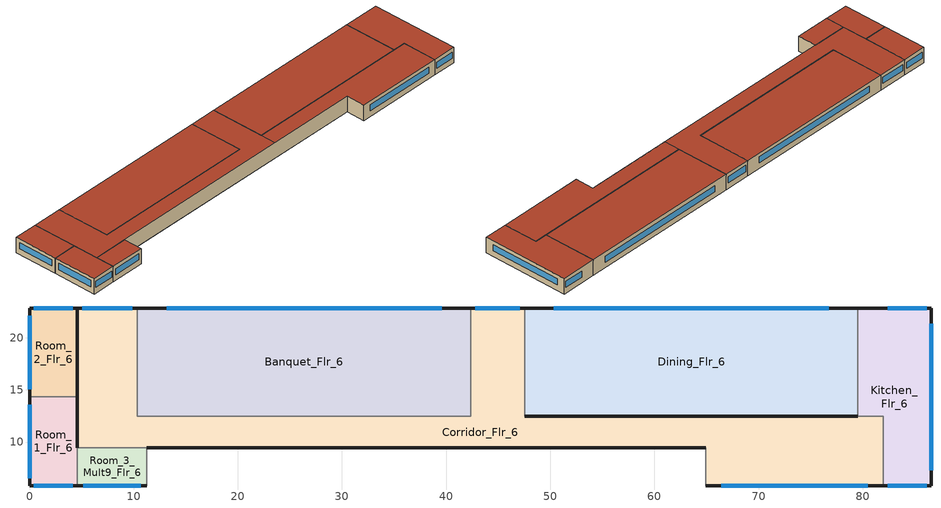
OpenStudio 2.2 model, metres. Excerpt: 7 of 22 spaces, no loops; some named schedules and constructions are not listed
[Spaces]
Room_2_Flr_6
 floor adiabatic (Typical Interior Wall): 4.57,22.86 4.57,14.33 0,14.33 0,22.86 z16.15
 wall outside: 4.57,22.86 0,22.86 0,14.33 z16.15:19.2
 wall to Room_1_Flr_6: 0,14.33 4.57,14.33 z16.15:19.2
 wall adiabatic (Typical Interior Wall): 4.57,14.33 4.57,22.86 z16.15:19.2
 window: 0,22.11 0,15.07 / 4.17,22.86 0.4,22.86 z17.26:18.48
 roof outside: 4.57,14.33 4.57,22.86 0,22.86 0,14.33 z19.2
Banquet_Flr_6
 floor adiabatic (Typical Interior Wall): 42.37,22.86 42.37,12.5 10.36,12.5 10.36,22.86 z16.15
 wall outside: 42.37,22.86 10.36,22.86 z16.15:19.2
 wall to Corridor_Flr_6: 10.36,22.86 10.36,12.5 42.37,12.5 42.37,22.86 z16.15:19.2
 window: 39.57,22.86 13.16,22.86 z17.26:18.48
 roof outside: 42.37,12.5 42.37,22.86 10.36,22.86 10.36,12.5 z19.2
Corridor_Flr_6
 floor adiabatic (Typical Interior Wall): 47.55,22.86 47.55,12.5 81.99,12.5 81.99,5.79 64.92,5.79 64.92,9.45 4.57,9.45 4.57,22.86 10.36,22.86 10.36,12.5 42.37,12.5 42.37,22.86 z16.15
 wall outside: 64.92,5.79 81.99,5.79 / 47.55,22.86 42.37,22.86 / 10.36,22.86 4.57,22.86 4.57,14.33 / 11.28,9.45 64.92,9.45 / 79.55,12.5 47.55,12.5 z16.15:19.2
 wall adiabatic (Typical Interior Wall): 4.57,14.33 4.57,9.45 11.28,9.45 / 81.99,12.5 79.55,12.5 / 64.92,9.45 64.92,5.79 z16.15:19.2
 wall to Kitchen_Flr_6: 81.99,5.79 81.99,12.5 z16.15:19.2
 wall to Dining_Flr_6: 47.55,12.5 47.55,22.86 z16.15:19.2
 window: 66.42,5.79 80.5,5.79 / 47.09,22.86 42.82,22.86 / 9.86,22.86 5.08,22.86 z17.26:18.48
 roof outside: 81.99,5.79 81.99,12.5 47.55,12.5 47.55,9.45 64.92,9.45 64.92,5.79 z19.2; 47.55,9.45 47.55,22.86 42.37,22.86 42.37,12.5 10.36,12.5 10.36,22.86 4.57,22.86 4.57,9.45 z19.2
Room_3_Mult9_Flr_6
 floor adiabatic (Typical Interior Wall): 11.28,9.45 11.28,5.79 4.57,5.79 4.57,9.45 z16.15
 wall outside: 4.57,5.79 11.28,5.79 z16.15:19.2
 wall adiabatic (Typical Interior Wall): 11.28,5.79 11.28,9.45 4.57,9.45 4.57,5.79 z16.15:19.2
 window: 5.16,5.79 10.69,5.79 z17.26:18.48
 roof outside: 11.28,5.79 11.28,9.45 4.57,9.45 4.57,5.79 z19.2
Dining_Flr_6
 floor adiabatic (Typical Interior Wall): 79.55,22.86 79.55,12.5 47.55,12.5 47.55,22.86 z16.15
 wall outside: 79.55,22.86 47.55,22.86 z16.15:19.2
 wall adiabatic (Typical Interior Wall): 47.55,12.5 79.55,12.5 z16.15:19.2
 wall to Kitchen_Flr_6: 79.55,12.5 79.55,22.86 z16.15:19.2
 window: 76.75,22.86 50.35,22.86 z17.26:18.48
 roof outside: 79.55,12.5 79.55,22.86 47.55,22.86 47.55,12.5 z19.2
Room_1_Flr_6
 floor adiabatic (Typical Interior Wall): 4.57,14.33 4.57,5.79 0,5.79 0,14.33 z16.15
 wall outside: 0,14.33 0,5.79 4.57,5.79 / 4.57,9.45 4.57,14.33 z16.15:19.2
 wall adiabatic (Typical Interior Wall): 4.57,5.79 4.57,9.45 z16.15:19.2
 window: 0,13.58 0,6.54 / 0.4,5.79 4.17,5.79 z17.26:18.48
 roof outside: 4.57,5.79 4.57,14.33 0,14.33 0,5.79 z19.2
Kitchen_Flr_6
 floor adiabatic (Typical Interior Wall): 86.56,22.86 86.56,5.79 81.99,5.79 81.99,12.5 79.55,12.5 79.55,22.86 z16.15
 wall outside: 81.99,5.79 86.56,5.79 86.56,22.86 79.55,22.86 z16.15:19.2
 wall adiabatic (Typical Interior Wall): 79.55,12.5 81.99,12.5 z16.15:19.2
 window: 86.56,7.29 86.56,21.37 / 82.39,5.79 86.16,5.79 / 86.16,22.86 82.39,22.86 z17.26:18.48
 roof outside: 86.56,5.79 86.56,22.86 79.55,22.86 79.55,12.5 81.99,12.5 81.99,5.79 z19.2
[Site]
St John's_NF_CAN: Latitude {deg}=47.62; Longitude {deg}=-52.73; Time Zone {hr}=-3.5; Elevation {m}=140; Terrain=City
[Building]
NECB 2011-LargeHotel-NECB HDD Method-CAN_NF_St.Johns.718010_CWEC.epw created: 2017-07-10 18:27:30 +0000: North Axis {deg}=0; Default Construction Set=NECB 2011 - LrgHotel - NECB HDD Method at climate 6; Standards Number of Stories=7; Standards Number of Above Ground Stories=6; Standards Building Type=LargeHotel
[Site:GroundTemperature:BuildingSurface]
19.527, 19.502, 19.536, 19.598, 20.002, 21.64, 22.225, 22.375, 21.449, 20.121, 19.802, 19.633
[Site:WaterMainsTemperature]
Calculation Method=Correlation; Annual Average Outdoor Air Temperature {C}=4.60833; Maximum Difference In Monthly Average Outdoor Air Temperatures {deltaC}=20.5
[SizingPeriod:DesignDay] Barometric Pressure {Pa}=99654; Sky Clearness=0; Rain Indicator=0; Snow Indicator=0; Day of Month=21; Daylight Saving Time Indicator=0; Humidity Indicating Type=Wetbulb; Dry-Bulb Temperature Range Modifier Type=DefaultMultipliers
Name | Maximum Dry-Bulb Temperature {C} | Daily Dry-Bulb Temperature Range {deltaC} | Humidity Indicating Conditions at Maximum Dry-Bulb | Wind Speed {m/s} | Wind Direction {deg} | Month | Day Type | Solar Model Indicator | ASHRAE Taub | ASHRAE Taud
St John's Ann Clg .4% Condns WB=>MDB | 23.2 | 7.8 | 20.3 | 6.6 | 240 | 8 | SummerDesignDay | ASHRAETau | 0.399 | 2.23
St John's Ann Htg 99.6% Condns DB | -15.7 | 0 | -15.7 | 7.5 | 290 | 2 | WinterDesignDay | ASHRAEClearSky
St John's Ann Clg .4% Condns DB=>MWB | 24.6 | 7.8 | 18.9 | 6.6 | 240 | 8 | SummerDesignDay | ASHRAETau | 0.399 | 2.23
[Material:NoMass]
CP02 CARPET PAD: Roughness=VeryRough; Thermal Resistance {m2-K/W}=0.21648; Thermal Absorptance=0.9; Solar Absorptance=0.7; Visible Absorptance=0.8
[Material]
Name | Roughness | Thickness {m} | Conductivity {W/m-K} | Density {kg/m3} | Specific Heat {J/kg-K} | Thermal Absorptance | Solar Absorptance | Visible Absorptance
100mm Normalweight concrete floor | MediumSmooth | 0.1016 | 2.31 | 2322 | 832
G01 13mm gypsum board | Smooth | 0.0127 | 0.16 | 800 | 1090 | 0.9 | 0.7 | 0.5
G05 25mm wood | MediumSmooth | 0.0254 | 0.15 | 608 | 1630 | 0.9 | 0.5 | 0.5
[Construction]
Typical Interior Floor: 100mm Normalweight concrete floor, CP02 CARPET PAD
Typical Interior Wall: G01 13mm gypsum board, G01 13mm gypsum board
Typical Interior Ceiling: CP02 CARPET PAD, 100mm Normalweight concrete floor
Typical Interior Window: Clear 3mm
Typical Interior Door; Typical Interior Partition: G05 25mm wood
Customized Fenestration: cond=0.220 tvis=0.220 tsol=0.232: Customized Fenestration:: cond=0.220 tvis=0.220 tsol=0.232
Customized Fenestration: cond=0.220 tvis=0.441 tsol=0.279: Customized Fenestration:: cond=0.220 tvis=0.441 tsol=0.279
Customized Fenestration: cond=0.220 tvis=0.294 tsol=0.332: Customized Fenestration:: cond=0.220 tvis=0.294 tsol=0.332
Customized Fenestration: cond=0.220 tvis=0.898 tsol=0.837: Customized Fenestration:: cond=0.220 tvis=0.898 tsol=0.837
[DefaultConstructionSet]
NECB 2011 - LrgHotel - NECB HDD Method at climate 6: Default Exterior Surface Constructions=NECB 2011 - LrgHotel - NECB HDD Method at climate 6; Default Interior Surface Constructions=Default Surface Constructions 2; Default Ground Contact Surface Constructions=NECB 2011 - LrgHotel - NECB HDD Method at climate 7; Default Exterior SubSurface Constructions=NECB 2011 - LrgHotel - NECB HDD Method at climate 6; Default Interior SubSurface Constructions=Default Sub Surface Constructions 2; Interior Partition Construction=Typical Interior Partition
[DefaultSurfaceConstructions]
Name | Floor Construction | Wall Construction | Roof Ceiling Construction
Default Surface Constructions 2 | Typical Interior Floor | Typical Interior Wall | Typical Interior Ceiling
NECB 2011 - LrgHotel - NECB HDD Method at climate 6 | Customized opaque construction {4a26c585-912f-44bc-9af5-efb2c76111c8} to conductance of 0.183 | Customized opaque construction {a557c2fc-3c03-431f-973b-c2956411fe72} to conductance of 0.247 | Customized opaque construction {f6d6f3fd-c3d6-4ea8-a700-b8a4656e4193} to conductance of 0.183
NECB 2011 - LrgHotel - NECB HDD Method at climate 7 | Customized opaque construction {c50643de-fb58-4269-b7f3-c9e3d395677d} to conductance of 0.757 | Customized opaque construction {c50643de-fb58-4269-b7f3-c9e3d395677d} to conductance of 0.284 | Customized opaque construction {c50643de-fb58-4269-b7f3-c9e3d395677d} to conductance of 0.284
[DefaultSubSurfaceConstructions]
Name | Fixed Window Construction | Operable Window Construction | Door Construction | Glass Door Construction | Overhead Door Construction | Skylight Construction | Tubular Daylight Dome Construction | Tubular Daylight Diffuser Construction
Default Sub Surface Constructions 2 | Typical Interior Window | Typical Interior Window | Typical Interior Door
NECB 2011 - LrgHotel - NECB HDD Method at climate 6 | Customized Fenestration: cond=0.220 tvis=0.220 tsol=0.232 | Customized Fenestration: cond=0.220 tvis=0.220 tsol=0.232 | Customized opaque construction {8ad0bf44-fd0c-4f8d-905c-0da91b7a9009} to conductance of 2.2 | Customized Fenestration: cond=0.220 tvis=0.441 tsol=0.279 | Customized opaque construction {91c7f1c2-5cbb-456d-9aae-4eb566d3e508} to conductance of 2.2 | Customized Fenestration: cond=0.220 tvis=0.294 tsol=0.332 | Customized Fenestration: cond=0.220 tvis=0.898 tsol=0.837 | Customized Fenestration: cond=0.220 tvis=0.898 tsol=0.837
[WindowMaterial:Glazing]
Clear 3mm: Optical Data Type=SpectralAverage; Thickness {m}=0.003; Solar Transmittance at Normal Incidence=0.837; Front Side Solar Reflectance at Normal Incidence=0.075; Back Side Solar Reflectance at Normal Incidence=0.075; Visible Transmittance at Normal Incidence=0.898; Front Side Visible Reflectance at Normal Incidence=0.081; Back Side Visible Reflectance at Normal Incidence=0.081; Infrared Transmittance at Normal Incidence=0; Front Side Infrared Hemispherical Emissivity=0.84; Back Side Infrared Hemispherical Emissivity=0.84; Conductivity {W/m-K}=0.9; Dirt Correction Factor for Solar and Visible Transmittance=1; Solar Diffusing=No
[WindowMaterial:SimpleGlazingSystem] U-Factor {W/m2-K}=2.2; Solar Heat Gain Coefficient=0.6; Visible Transmittance=0.21
Customized Fenestration:: cond=0.220 tvis=0.220 tsol=0.232; Customized Fenestration:: cond=0.220 tvis=0.441 tsol=0.279; Customized Fenestration:: cond=0.220 tvis=0.294 tsol=0.332; Customized Fenestration:: cond=0.220 tvis=0.898 tsol=0.837
[Space] Building Story=Building Story 4; Part of Total Floor Area=Yes
Name | Space Type | Thermal Zone
Room_2_Flr_6 | Space Function Hotel/Motel - rooms | Sp-Room_2_Flr_6 Sys-1 Flr-4 Sch-F HPlcmt-west ZN
Banquet_Flr_6 | Space Function Hotel/Motel - dining | Sp-Banquet_Flr_6 Sys-3 Flr-4 Sch-B HPlcmt-north ZN
Kitchen_Flr_6 | Space Function Food preparation | Sp-Kitchen_Flr_6 Sys-3 Flr-4 Sch-B HPlcmt-east ZN
Corridor_Flr_6 | Space Function Corr. >= 2.4m wide-sch-E | Sp-Corridor_Flr_6 Sys-3 Flr-4 Sch-E HPlcmt-south ZN
Room_3_Mult9_Flr_6 | Space Function Hotel/Motel - rooms | Sp-Room_3_Mult9_Flr_6 Sys-1 Flr-4 Sch-F HPlcmt-south ZN
Dining_Flr_6 | Space Function Hotel/Motel - dining | Sp-Dining_Flr_6 Sys-3 Flr-4 Sch-B HPlcmt-north ZN
Room_1_Flr_6 | Space Function Hotel/Motel - rooms | Sp-Room_1_Flr_6 Sys-1 Flr-4 Sch-F HPlcmt-west ZN
[BuildingStory]
Building Story 4: Nominal Z Coordinate {m}=16.152
[SpaceType] Standards Building Type=Space Function
Name | Default Schedule Set | Design Specification Outdoor Air Object | Standards Space Type
Space Function Hotel/Motel - dining | Space Function Hotel/Motel - dining Schedule Set | Space Function Hotel/Motel - dining Ventilation | Hotel/Motel - dining
Space Function Corr. >= 2.4m wide-sch-E | Space Function Corr. >= 2.4m wide-sch-E Schedule Set | Space Function Corr. >= 2.4m wide-sch-E Ventilation | Corr. >= 2.4m wide-sch-E
Space Function Food preparation | Space Function Food preparation Schedule Set | Space Function Food preparation Ventilation | Food preparation
Space Function Hotel/Motel - rooms | Space Function Hotel/Motel - rooms Schedule Set | Space Function Hotel/Motel - rooms Ventilation | Hotel/Motel - rooms
[People:Definition] Number of People Calculation Method=People/Area; Fraction Radiant=0.3
Name | People per Space Floor Area {person/m2}
Space Function Corr. >= 2.4m wide-sch-E People Definition | 0.0100104
Space Function Food preparation People Definition | 0.0500522
Space Function Hotel/Motel - dining People Definition | 0.0999967
Space Function Hotel/Motel - rooms People Definition | 0.0400417
[People] Work Efficiency Schedule=Work Efficiency Schedule; Clothing Insulation Schedule=Clothing Schedule; Air Velocity Schedule=Air Velocity Schedule
Name | People Definition | Space or SpaceType
Space Function Corr. >= 2.4m wide-sch-E People | Space Function Corr. >= 2.4m wide-sch-E People Definition | Space Function Corr. >= 2.4m wide-sch-E
Space Function Food preparation People | Space Function Food preparation People Definition | Space Function Food preparation
Space Function Hotel/Motel - dining People | Space Function Hotel/Motel - dining People Definition | Space Function Hotel/Motel - dining
Space Function Hotel/Motel - rooms People | Space Function Hotel/Motel - rooms People Definition | Space Function Hotel/Motel - rooms
[Lights:Definition] Design Level Calculation Method=Watts/Area; Fraction Radiant=0.5; Fraction Visible=0.2
Name | Watts per Space Floor Area {W/m2}
Space Function Corr. >= 2.4m wide-sch-E Lights Definition | 7.09994
Space Function Food preparation Lights Definition | 10.6999
Space Function Hotel/Motel - dining Lights Definition | 8.79993
Space Function Hotel/Motel - rooms Lights Definition | 11.8999
[Lights]
Name | Lights Definition | Space or SpaceType
Space Function Corr. >= 2.4m wide-sch-E Lights | Space Function Corr. >= 2.4m wide-sch-E Lights Definition | Space Function Corr. >= 2.4m wide-sch-E
Space Function Food preparation Lights | Space Function Food preparation Lights Definition | Space Function Food preparation
Space Function Hotel/Motel - dining Lights | Space Function Hotel/Motel - dining Lights Definition | Space Function Hotel/Motel - dining
Space Function Hotel/Motel - rooms Lights | Space Function Hotel/Motel - rooms Lights Definition | Space Function Hotel/Motel - rooms
[DesignSpecification:OutdoorAir] Outdoor Air Method=Sum
Name | Outdoor Air Flow per Floor Area {m3/s-m2}
Space Function Corr. >= 2.4m wide-sch-E Ventilation | 0.0003048
Space Function Food preparation Ventilation | 0.0013716
Space Function Hotel/Motel - dining Ventilation | 0.0035814
Space Function Hotel/Motel - rooms Ventilation | 0.0005588
[DefaultScheduleSet] People Activity Level Schedule=NECB-Activity; Infiltration Schedule=Always On
Name | Number of People Schedule | Lighting Schedule | Electric Equipment Schedule
Space Function Corr. >= 2.4m wide-sch-E Schedule Set | NECB-E-Occupancy | NECB-E-Lighting | NECB-E-Electric-Equipment
Space Function Food preparation Schedule Set; Space Function Hotel/Motel - dining Schedule Set | NECB-B-Occupancy | NECB-B-Lighting | NECB-B-Electric-Equipment
Space Function Hotel/Motel - rooms Schedule Set | NECB-F-Occupancy | NECB-F-Lighting | NECB-F-Electric-Equipment
[ThermostatSetpoint:DualSetpoint]
Name | Heating Setpoint Temperature Schedule | Cooling Setpoint Temperature Schedule
Space Function Hotel/Motel - rooms Thermostat 16; Space Function Hotel/Motel - rooms Thermostat 17; Space Function Hotel/Motel - rooms Thermostat 18 | NECB-F-Thermostat Setpoint-Heating | NECB-F-Thermostat Setpoint-Cooling
Space Function Corr. >= 2.4m wide-sch-E Thermostat 4 | NECB-E-Thermostat Setpoint-Heating | NECB-E-Thermostat Setpoint-Cooling
Space Function Hotel/Motel - dining Thermostat 3; Space Function Hotel/Motel - dining Thermostat 4; Space Function Food preparation Thermostat 2 | NECB-B-Thermostat Setpoint-Heating | NECB-B-Thermostat Setpoint-Cooling
[ElectricEquipment:Definition] Design Level Calculation Method=Watts/Area; Fraction Radiant=0.5
Name | Watts per Space Floor Area {W/m2}
Space Function Food preparation Elec Equip Definition | 9.99992
Space Function Hotel/Motel - dining Elec Equip Definition | 0.999992
Space Function Hotel/Motel - rooms Elec Equip Definition | 2.49998
[ElectricEquipment]
Name | Electric Equipment Definition | Space or SpaceType
Space Function Food preparation Elec Equip | Space Function Food preparation Elec Equip Definition | Space Function Food preparation
Space Function Hotel/Motel - dining Elec Equip | Space Function Hotel/Motel - dining Elec Equip Definition | Space Function Hotel/Motel - dining
Space Function Hotel/Motel - rooms Elec Equip | Space Function Hotel/Motel - rooms Elec Equip Definition | Space Function Hotel/Motel - rooms
[SpaceInfiltration:DesignFlowRate] Schedule=Always On Discrete; Design Flow Rate Calculation Method=Flow/ExteriorArea; Flow per Exterior Surface Area {m3/s-m2}=0.00025; Constant Term Coefficient=0; Temperature Term Coefficient=0; Velocity Term Coefficient=0.224; Velocity Squared Term Coefficient=0
Name | Space or SpaceType
Banquet_Flr_6 Infiltration | Banquet_Flr_6
Corridor_Flr_6 Infiltration | Corridor_Flr_6
Dining_Flr_6 Infiltration | Dining_Flr_6
Kitchen_Flr_6 Infiltration | Kitchen_Flr_6
Room_1_Flr_6 Infiltration | Room_1_Flr_6
Room_2_Flr_6 Infiltration | Room_2_Flr_6
Room_3_Mult9_Flr_6 Infiltration | Room_3_Mult9_Flr_6
[ThermalZone] Use Ideal Air Loads=No
Name | Thermostat | Multiplier
Sp-Room_1_Flr_6 Sys-1 Flr-4 Sch-F HPlcmt-west ZN | Space Function Hotel/Motel - rooms Thermostat 16
Sp-Room_2_Flr_6 Sys-1 Flr-4 Sch-F HPlcmt-west ZN | Space Function Hotel/Motel - rooms Thermostat 17
Sp-Room_3_Mult9_Flr_6 Sys-1 Flr-4 Sch-F HPlcmt-south ZN | Space Function Hotel/Motel - rooms Thermostat 18 | 9
Sp-Corridor_Flr_6 Sys-3 Flr-4 Sch-E HPlcmt-south ZN | Space Function Corr. >= 2.4m wide-sch-E Thermostat 4
Sp-Banquet_Flr_6 Sys-3 Flr-4 Sch-B HPlcmt-north ZN | Space Function Hotel/Motel - dining Thermostat 3
Sp-Dining_Flr_6 Sys-3 Flr-4 Sch-B HPlcmt-north ZN | Space Function Hotel/Motel - dining Thermostat 4
Sp-Kitchen_Flr_6 Sys-3 Flr-4 Sch-B HPlcmt-east ZN | Space Function Food preparation Thermostat 2
[Schedule:Ruleset]
Clothing Schedule: Default Day Schedule=Clothing Schedule Default Winter Clothes
Air Velocity Schedule: Default Day Schedule=Air Velocity Schedule Default
Work Efficiency Schedule: Default Day Schedule=Work Efficiency Schedule Default
NECB-E-Occupancy: Default Day Schedule=NECB-E-Occupancy Default
NECB-Activity: Default Day Schedule=NECB-Activity Default; Summer Design Day Schedule=NECB-Activity Summer Design Day; Winter Design Day Schedule=NECB-Activity Winter Design Day
NECB-E-Lighting: Default Day Schedule=NECB-E-Lighting Default
NECB-E-Electric-Equipment: Default Day Schedule=NECB-E-Electric-Equipment Default
Always On: Default Day Schedule=Always On Default
NECB-E-Thermostat Setpoint-Heating: Default Day Schedule=NECB-E-Thermostat Setpoint-Heating Default
NECB-E-Thermostat Setpoint-Cooling: Default Day Schedule=NECB-E-Thermostat Setpoint-Cooling Default
NECB-B-Occupancy: Default Day Schedule=NECB-B-Occupancy Default
NECB-B-Lighting: Default Day Schedule=NECB-B-Lighting Default
NECB-B-Electric-Equipment: Default Day Schedule=NECB-B-Electric-Equipment Default
NECB-B-Thermostat Setpoint-Heating: Default Day Schedule=NECB-B-Thermostat Setpoint-Heating Default
NECB-B-Thermostat Setpoint-Cooling: Default Day Schedule=NECB-B-Thermostat Setpoint-Cooling Default
NECB-F-Occupancy: Default Day Schedule=NECB-F-Occupancy Default
NECB-F-Lighting: Default Day Schedule=NECB-F-Lighting Default
NECB-F-Electric-Equipment: Default Day Schedule=NECB-F-Electric-Equipment Default
NECB-F-Thermostat Setpoint-Heating: Default Day Schedule=NECB-F-Thermostat Setpoint-Heating Default
NECB-F-Thermostat Setpoint-Cooling: Default Day Schedule=NECB-F-Thermostat Setpoint-Cooling Default
[Schedule:Day]
Clothing Schedule Default Winter Clothes; Always On Default: 24, 0, 1
Work Efficiency Schedule Default: 24, 0, 0
NECB-Activity Default; NECB-Activity Winter Design Day; NECB-Activity Summer Design Day: 24, 0, 130
NECB-E-Thermostat Setpoint-Heating Default: 7, 0, 18, 8, 0, 20, 19, 0, 22, 24, 0, 18
NECB-E-Thermostat Setpoint-Cooling Default: 7, 0, 35, 19, 0, 24, 24, 0, 35
NECB-B-Occupancy Default: 1, 0, 0.3, 2, 0, 0.1, 9, 0, 0, 10, 0, 0.1, 11, 0, 0.2, 12, 0, 0.5, 13, 0, 0.9, 14, 0, 0.8, 15, 0, 0.5, 17, 0, 0.2, 18, 0, 0.3, 19, 0, 0.6, 22, 0, 0.9, 23, 0, 0.6, 24, 0, 0.4
NECB-B-Lighting Default; NECB-B-Electric-Equipment Default: 1, 0, 0.9, 2, 0, 0.5, 9, 0, 0.1, 10, 0, 0.5, 11, 0, 0.7, 24, 0, 0.9
NECB-B-Thermostat Setpoint-Heating Default: 2, 0, 22, 8, 0, 18, 9, 0, 20, 24, 0, 22
NECB-B-Thermostat Setpoint-Cooling Default: 1, 0, 24, 8, 0, 35, 24, 0, 24
NECB-F-Thermostat Setpoint-Heating Default: 1, 0, 22, 7, 0, 18, 8, 0, 20, 24, 0, 22
NECB-F-Thermostat Setpoint-Cooling Default: 24, 0, 24
[Schedule:Rule] Date Specification Type=DateRange; Start Month=1; Start Day=1; End Month=12; End Day=31
Name | Schedule Ruleset | Rule Order | Day Schedule | Apply Monday | Apply Tuesday | Apply Wednesday | Apply Thursday | Apply Friday | Apply Saturday | Apply Sunday
Schedule Rule 11 | NECB-E-Thermostat Setpoint-Heating | 2 | NECB-E-Thermostat Setpoint-Heating Default|Wkdy Day | Yes | Yes | Yes | Yes | Yes
Schedule Rule 12 | NECB-E-Thermostat Setpoint-Heating | 1 | NECB-E-Thermostat Setpoint-Heating Sat Day |  |  |  |  |  | Yes
Schedule Rule 13 | NECB-E-Thermostat Setpoint-Heating | 0 | NECB-E-Thermostat Setpoint-Heating Sun|Hol Day |  |  |  |  |  |  | Yes
Schedule Rule 14 | NECB-E-Thermostat Setpoint-Cooling | 2 | NECB-E-Thermostat Setpoint-Cooling Default|Wkdy Day | Yes | Yes | Yes | Yes | Yes
Schedule Rule 15 | NECB-E-Thermostat Setpoint-Cooling | 1 | NECB-E-Thermostat Setpoint-Cooling Sat Day |  |  |  |  |  | Yes
Schedule Rule 16 | NECB-E-Thermostat Setpoint-Cooling | 0 | NECB-E-Thermostat Setpoint-Cooling Sun|Hol Day |  |  |  |  |  |  | Yes
Schedule Rule 17 | NECB-B-Occupancy | 2 | NECB-B-Occupancy Default|Wkdy Day | Yes | Yes | Yes | Yes | Yes
Schedule Rule 18 | NECB-B-Occupancy | 1 | NECB-B-Occupancy Sat Day |  |  |  |  |  | Yes
Schedule Rule 19 | NECB-B-Occupancy | 0 | NECB-B-Occupancy Sun|Hol Day |  |  |  |  |  |  | Yes
Schedule Rule 20 | NECB-B-Lighting | 2 | NECB-B-Lighting Default|Wkdy Day | Yes | Yes | Yes | Yes | Yes
Schedule Rule 21 | NECB-B-Lighting | 1 | NECB-B-Lighting Sat Day |  |  |  |  |  | Yes
Schedule Rule 22 | NECB-B-Lighting | 0 | NECB-B-Lighting Sun|Hol Day |  |  |  |  |  |  | Yes
Schedule Rule 23 | NECB-B-Electric-Equipment | 2 | NECB-B-Electric-Equipment Default|Wkdy Day | Yes | Yes | Yes | Yes | Yes
Schedule Rule 24 | NECB-B-Electric-Equipment | 1 | NECB-B-Electric-Equipment Sat Day |  |  |  |  |  | Yes
Schedule Rule 25 | NECB-B-Electric-Equipment | 0 | NECB-B-Electric-Equipment Sun|Hol Day |  |  |  |  |  |  | Yes
Schedule Rule 26 | NECB-B-Thermostat Setpoint-Heating | 2 | NECB-B-Thermostat Setpoint-Heating Default|Wkdy Day | Yes | Yes | Yes | Yes | Yes
Schedule Rule 27 | NECB-B-Thermostat Setpoint-Heating | 1 | NECB-B-Thermostat Setpoint-Heating Sat Day |  |  |  |  |  | Yes
Schedule Rule 28 | NECB-B-Thermostat Setpoint-Heating | 0 | NECB-B-Thermostat Setpoint-Heating Sun|Hol Day |  |  |  |  |  |  | Yes
Schedule Rule 29 | NECB-B-Thermostat Setpoint-Cooling | 2 | NECB-B-Thermostat Setpoint-Cooling Default|Wkdy Day | Yes | Yes | Yes | Yes | Yes
Schedule Rule 30 | NECB-B-Thermostat Setpoint-Cooling | 1 | NECB-B-Thermostat Setpoint-Cooling Sat Day |  |  |  |  |  | Yes
Schedule Rule 31 | NECB-B-Thermostat Setpoint-Cooling | 0 | NECB-B-Thermostat Setpoint-Cooling Sun|Hol Day |  |  |  |  |  |  | Yes
Schedule Rule 71 | NECB-F-Thermostat Setpoint-Heating | 2 | NECB-F-Thermostat Setpoint-Heating Default|Wkdy Day | Yes | Yes | Yes | Yes | Yes
Schedule Rule 72 | NECB-F-Thermostat Setpoint-Heating | 1 | NECB-F-Thermostat Setpoint-Heating Sat Day |  |  |  |  |  | Yes
Schedule Rule 73 | NECB-F-Thermostat Setpoint-Heating | 0 | NECB-F-Thermostat Setpoint-Heating Sun|Hol Day |  |  |  |  |  |  | Yes
Schedule Rule 74 | NECB-F-Thermostat Setpoint-Cooling | 2 | NECB-F-Thermostat Setpoint-Cooling Default|Wkdy Day | Yes | Yes | Yes | Yes | Yes
Schedule Rule 75 | NECB-F-Thermostat Setpoint-Cooling | 1 | NECB-F-Thermostat Setpoint-Cooling Sat Day |  |  |  |  |  | Yes
Schedule Rule 76 | NECB-F-Thermostat Setpoint-Cooling | 0 | NECB-F-Thermostat Setpoint-Cooling Sun|Hol Day |  |  |  |  |  |  | Yes
[Schedule:Constant]
Always On Discrete: Value=1
